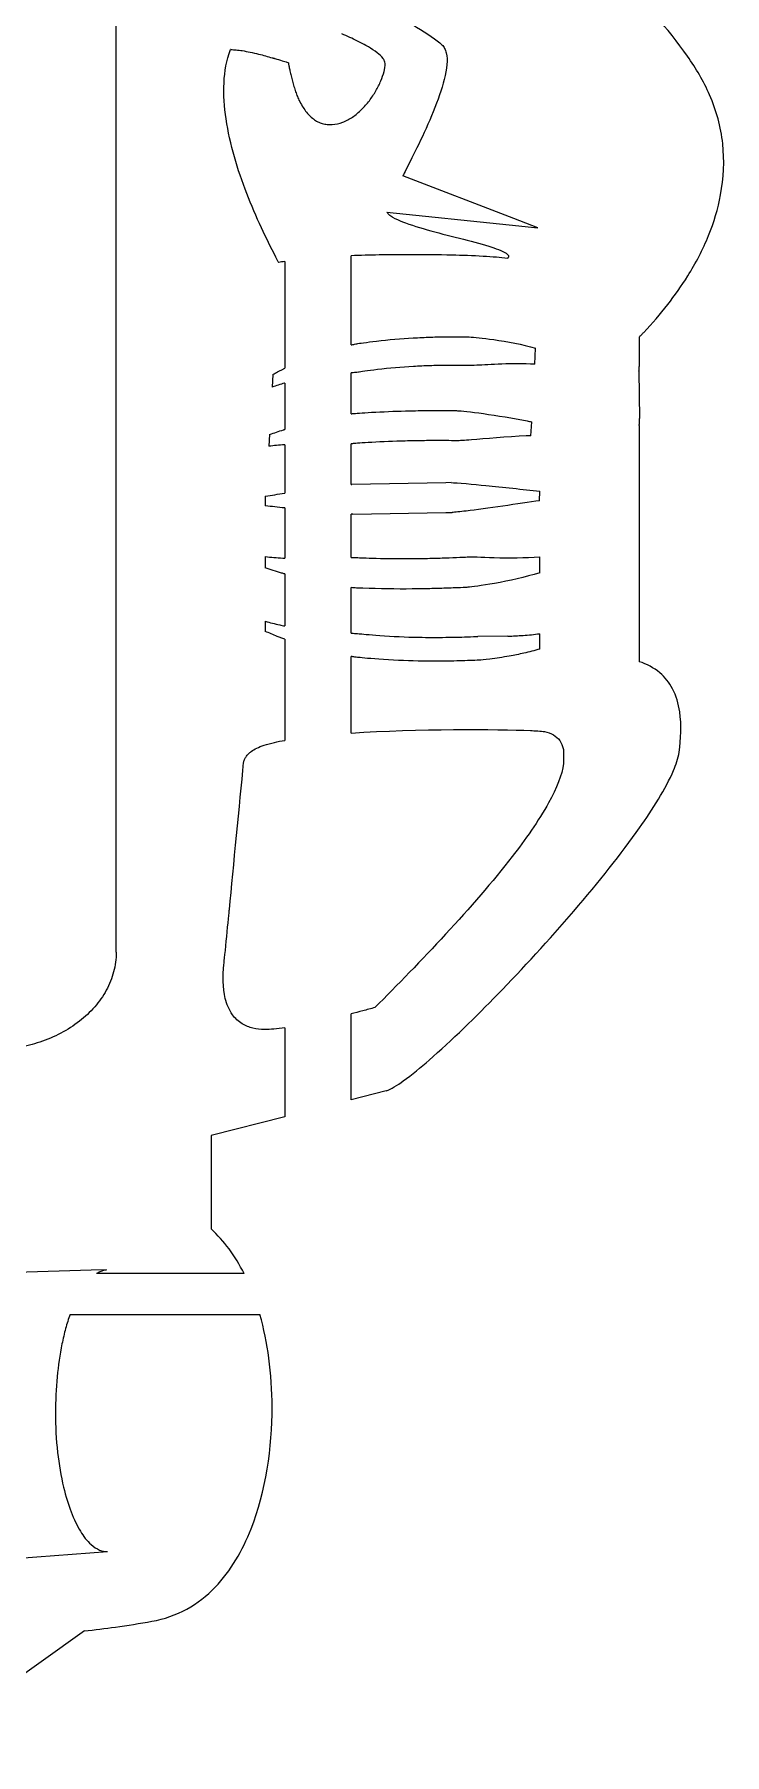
# Model space of a CAD drawing. Extents: x -178 to 178, y -194 to 194.
# Drawn here: x 30.8 to 67.2, y -86.5 to 4.2 of the extents above; entities that cross this region are included whole.
import ezdxf

# ---------------------------------------------------------------- set-up
doc = ezdxf.new("R2010")
doc.units = 0
doc.layers.get('0').update_dxf_attribs({"linetype": 'CONTINUOUS'})

msp = doc.modelspace()

# ---------------------------------------------------------------- linework, layer by layer
for p, q in [((35.111, -44.191), (35.111, 9.035)), ((41.155, 3.415), (41.134, 3.415)), ((56.079, -5.49), (50.233, -3.247)), ((49.391, -5.162), (55.846, -5.823)), ((55.846, -5.823), (57.35, -5.977)), ((57.35, -5.977), (56.079, -5.49)), ((44, -7.758), (44, -13.393)), ((47.5, -12.16), (47.5, -7.458)), ((62.7, -11.75), (62.7, -13.302)), ((57.189, -13.18), (57.234, -12.329)), ((62.689, -13.547), (62.724, -16.042)), ((43.374, -13.722), (43.337, -14.381)), ((44, -14.178), (43.99, -14.181)), ((44, -14.178), (44, -16.617)), ((47.5, -15.792), (47.5, -13.639)), ((56.988, -16.95), (57.028, -16.219)), ((43.203, -16.891), (43.17, -17.508)), ((62.7, -16.415), (62.7, -28.868)), ((44, -17.428), (43.976, -17.429)), ((44, -17.428), (44, -19.982)), ((47.5, -19.524), (47.5, -17.371)), ((52.493, -19.432), (47.537, -19.522)), ((52.781, -19.425), (52.493, -19.432)), ((57.449, -20.376), (57.45, -19.877)), ((42.975, -20.134), (42.975, -20.648)), ((44, -20.759), (44, -23.406)), ((47.5, -23.38), (47.5, -21.09)), ((47.596, -21.091), (52.492, -21.001)), ((52.492, -21.001), (52.84, -20.994)), ((42.975, -23.324), (42.975, -23.923)), ((57.45, -24.175), (57.45, -23.339)), ((44, -24.242), (44, -26.982)), ((47.5, -27.363), (47.5, -24.954)), ((42.976, -26.737), (42.976, -27.267)), ((44, -27.685), (44, -33.016)), ((55.766, -27.522), (54.195, -27.537)), ((57.45, -28.2), (57.45, -27.391)), ((47.5, -32.629), (47.5, -28.591)), ((47.5, -51.971), (47.5, -47.449)), ((44, -48.186), (44, -52.868)), ((49.359, -51.495), (47.5, -51.971)), ((44, -52.868), (40.118, -53.862)), ((40.118, -53.862), (40.118, -58.785)), ((33.795, -60.965), (29.834, -61.08)), ((34.597, -60.948), (33.795, -60.965)), ((41.854, -61.137), (34.079, -61.137)), ((32.673, -63.297), (42.69, -63.297)), ((27.936, -76.317), (30.917, -76.09)), ((30.917, -76.09), (34.643, -75.809)), ((33.432, -79.984), (24.271, -86.513))]:
    msp.add_line(p, q)
for points, knots in [([(65.248, 3.064), (64.196, 4.548), (63.009, 5.901), (60.532, 8.153), (59.352, 9.039), (58.057, 9.873)], [-1.015441, -1.015441, -1.015441, -1.015441, -0.462127, -0.462127, 0, 0, 0, 0]), ([(48.311, 6.103), (49.144, 5.657), (50.143, 5.106), (51.522, 4.258), (52.007, 3.928), (52.294, 3.666)], [-0.2835816, -0.2835816, -0.2835816, -0.2835816, -0.1166557, -0.1166557, 0, 0, 0, 0]), ([(47.835, 3.869), (47.703, 3.936), (47.567, 4.001), (47.293, 4.126), (47.151, 4.188), (47.01, 4.247)], [-0.09026457, -0.09026457, -0.09026457, -0.09026457, -0.04594278, -0.04594278, 0, 0, 0, 0]), ([(48.876, 3.247), (48.734, 3.359), (48.567, 3.465), (48.227, 3.665), (48.023, 3.773), (47.835, 3.869)], [-0.116175, -0.116175, -0.116175, -0.116175, -0.0634011, -0.0634011, 0, 0, 0, 0]), ([(52.294, 3.666), (52.352, 3.614), (52.399, 3.551), (52.476, 3.408), (52.504, 3.327), (52.569, 3.049), (52.569, 2.831), (52.513, 2.14), (52.354, 1.564), (51.773, -0.138), (51.15, -1.419), (50.475, -2.759), (50.292, -3.11), (50.233, -3.247)], [-0.1908354, -0.1908354, -0.1908354, -0.1908354, -0.1849454, -0.1849454, -0.1785864, -0.1785864, -0.1635147, -0.1635147, -0.1263159, -0.1263159, -0.0448228, -0.0448228, 0, 0, 0, 0]), ([(40.908, -0.243), (40.814, 0.386), (40.767, 1.035), (40.829, 2.264), (40.929, 2.857), (41.134, 3.415)], [-0.3692607, -0.3692607, -0.3692607, -0.3692607, -0.178299, -0.178299, 0, 0, 0, 0]), ([(41.155, 3.415), (41.246, 3.416), (41.344, 3.41), (41.541, 3.392), (41.658, 3.377), (41.762, 3.363)], [-0.0576394, -0.0576394, -0.0576394, -0.0576394, -0.03150152, -0.03150152, 0, 0, 0, 0]), ([(41.762, 3.363), (41.901, 3.339), (42.043, 3.311), (42.327, 3.251), (42.476, 3.217), (42.622, 3.181)], [-0.08726111, -0.08726111, -0.08726111, -0.08726111, -0.04504439, -0.04504439, 0, 0, 0, 0]), ([(42.622, 3.181), (42.745, 3.153), (42.867, 3.12), (43.108, 3.052), (43.222, 3.018), (43.344, 2.982)], [-0.07756126, -0.07756126, -0.07756126, -0.07756126, -0.03830032, -0.03830032, 0, 0, 0, 0]), ([(43.344, 2.982), (43.357, 2.976), (43.372, 2.973), (43.402, 2.968), (43.417, 2.966), (43.432, 2.961)], [-0.009221852, -0.009221852, -0.009221852, -0.009221852, -0.004611869, -0.004611869, 0, 0, 0, 0]), ([(43.432, 2.961), (43.441, 2.958), (43.449, 2.957), (43.466, 2.953), (43.475, 2.951), (43.485, 2.949)], [-0.006179159, -0.006179159, -0.006179159, -0.006179159, -0.002935535, -0.002935535, 0, 0, 0, 0]), ([(43.485, 2.949), (43.614, 2.912), (43.741, 2.872), (43.981, 2.795), (44, 2.789), (44.192, 2.725)], [-0.1325447, -0.1325447, -0.1325447, -0.1325447, -0.0609652, -0.0609652, 0, 0, 0, 0]), ([(44.192, 2.725), (44.199, 2.673), (44.21, 2.61), (44.234, 2.491), (44.25, 2.415), (44.265, 2.348)], [-0.0359474, -0.0359474, -0.0359474, -0.0359474, -0.02078015, -0.02078015, 0, 0, 0, 0]), ([(49.297, 2.677), (49.297, 2.724), (49.286, 2.77), (49.248, 2.863), (49.218, 2.911), (49.107, 3.056), (48.996, 3.155), (48.876, 3.247)], [-0.08098753, -0.08098753, -0.08098753, -0.08098753, -0.06445059, -0.06445059, -0.04536822, -0.04536822, 0, 0, 0, 0]), ([(66.415, 1.025), (66.259, 1.387), (66.079, 1.737), (65.685, 2.416), (65.472, 2.744), (65.248, 3.064)], [-0.2356643, -0.2356643, -0.2356643, -0.2356643, -0.1172504, -0.1172504, 0, 0, 0, 0]), ([(44.265, 2.348), (44.281, 2.278), (44.302, 2.184), (44.343, 2.009), (44.365, 1.92), (44.388, 1.83)], [-0.05358383, -0.05358383, -0.05358383, -0.05358383, -0.02785478, -0.02785478, 0, 0, 0, 0]), ([(44.388, 1.83), (44.412, 1.736), (44.438, 1.642), (44.492, 1.454), (44.522, 1.358), (44.553, 1.264)], [-0.05866272, -0.05866272, -0.05866272, -0.05866272, -0.0295618, -0.0295618, 0, 0, 0, 0]), ([(49.071, 1.765), (49.137, 1.923), (49.196, 2.09), (49.272, 2.39), (49.297, 2.538), (49.297, 2.677)], [-0.09252948, -0.09252948, -0.09252948, -0.09252948, -0.04170437, -0.04170437, 0, 0, 0, 0]), ([(44.553, 1.264), (44.582, 1.176), (44.613, 1.085), (44.678, 0.915), (44.712, 0.832), (44.751, 0.754)], [-0.05456223, -0.05456223, -0.05456223, -0.05456223, -0.02631469, -0.02631469, 0, 0, 0, 0]), ([(48.465, 0.723), (48.589, 0.889), (48.705, 1.064), (48.906, 1.41), (48.996, 1.587), (49.071, 1.765)], [-0.1200252, -0.1200252, -0.1200252, -0.1200252, -0.0581256, -0.0581256, 0, 0, 0, 0]), ([(66.994, -4.251), (67.161, -3.356), (67.206, -2.451), (67.009, -0.655), (66.776, 0.204), (66.415, 1.025)], [-0.5420194, -0.5420194, -0.5420194, -0.5420194, -0.2689825, -0.2689825, 0, 0, 0, 0]), ([(44.751, 0.754), (44.804, 0.648), (44.862, 0.542), (44.978, 0.347), (45.038, 0.255), (45.103, 0.168)], [-0.06813913, -0.06813913, -0.06813913, -0.06813913, -0.03245415, -0.03245415, 0, 0, 0, 0]), ([(45.103, 0.168), (45.163, 0.088), (45.23, 0.011), (45.367, -0.126), (45.438, -0.188), (45.513, -0.243)], [-0.05824461, -0.05824461, -0.05824461, -0.05824461, -0.0279789, -0.0279789, 0, 0, 0, 0]), ([(47.577, -0.143), (47.745, -0.027), (47.903, 0.106), (48.198, 0.396), (48.338, 0.556), (48.465, 0.723)], [-0.1240557, -0.1240557, -0.1240557, -0.1240557, -0.0628691, -0.0628691, 0, 0, 0, 0]), ([(42.002, -4.182), (41.756, -3.545), (41.531, -2.889), (41.159, -1.583), (41.005, -0.912), (40.908, -0.243)], [-0.4075741, -0.4075741, -0.4075741, -0.4075741, -0.2025676, -0.2025676, 0, 0, 0, 0]), ([(45.513, -0.243), (45.586, -0.297), (45.662, -0.344), (45.821, -0.424), (45.9, -0.455), (45.983, -0.481)], [-0.05315565, -0.05315565, -0.05315565, -0.05315565, -0.02599094, -0.02599094, 0, 0, 0, 0]), ([(45.983, -0.481), (46.066, -0.506), (46.152, -0.523), (46.327, -0.543), (46.417, -0.544), (46.506, -0.536)], [-0.05285712, -0.05285712, -0.05285712, -0.05285712, -0.02675526, -0.02675526, 0, 0, 0, 0]), ([(46.506, -0.536), (46.695, -0.526), (46.881, -0.484), (47.241, -0.349), (47.416, -0.254), (47.577, -0.143)], [-0.1156732, -0.1156732, -0.1156732, -0.1156732, -0.0587488, -0.0587488, 0, 0, 0, 0]), ([(43.536, -7.535), (43.269, -7.026), (43.012, -6.508), (42.496, -5.395), (42.236, -4.79), (42.002, -4.182)], [-0.3680406, -0.3680406, -0.3680406, -0.3680406, -0.1955374, -0.1955374, 0, 0, 0, 0]), ([(65.259, -8.524), (65.686, -7.844), (66.061, -7.128), (66.642, -5.696), (66.859, -4.982), (66.994, -4.251)], [-0.4635784, -0.4635784, -0.4635784, -0.4635784, -0.2228958, -0.2228958, 0, 0, 0, 0]), ([(49.391, -5.162), (49.423, -5.21), (49.467, -5.253), (49.566, -5.337), (49.63, -5.379), (49.851, -5.511), (50.045, -5.597), (50.639, -5.833), (51.172, -5.993), (52.827, -6.448), (54.094, -6.737), (54.922, -7.004)], [-0.4717113, -0.4717113, -0.4717113, -0.4717113, -0.4561193, -0.4561193, -0.4363949, -0.4363949, -0.3859827, -0.3859827, -0.2610299, -0.2610299, 0, 0, 0, 0]), ([(54.922, -7.004), (55.075, -7.053), (55.248, -7.112), (55.499, -7.219), (55.601, -7.268), (55.71, -7.344), (55.744, -7.371), (55.781, -7.416), (55.792, -7.433), (55.805, -7.463), (55.808, -7.476), (55.808, -7.504), (55.806, -7.518), (55.793, -7.548), (55.782, -7.565), (55.769, -7.579)], [-0.1009575, -0.1009575, -0.1009575, -0.1009575, -0.0597487, -0.0597487, -0.0316526, -0.0316526, -0.0198744, -0.0198744, -0.0140751, -0.0140751, -0.009974, -0.009974, -0.0057949, -0.0057949, 0, 0, 0, 0]), ([(43.681, -7.81), (43.656, -7.765), (43.631, -7.72), (43.583, -7.628), (43.559, -7.582), (43.536, -7.535)], [-0.03101859, -0.03101859, -0.03101859, -0.03101859, -0.01551299, -0.01551299, 0, 0, 0, 0]), ([(44, -7.758), (43.946, -7.766), (43.892, -7.775), (43.786, -7.792), (43.733, -7.801), (43.681, -7.81)], [-0.03227722, -0.03227722, -0.03227722, -0.03227722, -0.015847, -0.015847, 0, 0, 0, 0]), ([(50.662, -7.4), (50.103, -7.4), (49.539, -7.405), (48.488, -7.424), (47.992, -7.438), (47.5, -7.458)], [-0.3153558, -0.3153558, -0.3153558, -0.3153558, -0.1475871, -0.1475871, 0, 0, 0, 0]), ([(54.471, -7.489), (53.925, -7.459), (53.36, -7.438), (52.102, -7.407), (51.374, -7.4), (50.662, -7.4)], [-0.3777308, -0.3777308, -0.3777308, -0.3777308, -0.2134133, -0.2134133, 0, 0, 0, 0]), ([(55.75, -7.597), (55.558, -7.574), (55.363, -7.555), (54.939, -7.519), (54.703, -7.502), (54.471, -7.489)], [-0.12798, -0.12798, -0.12798, -0.12798, -0.0699651, -0.0699651, 0, 0, 0, 0]), ([(55.769, -7.579), (55.764, -7.582), (55.762, -7.585), (55.757, -7.591), (55.754, -7.594), (55.75, -7.597)], [-0.002982693, -0.002982693, -0.002982693, -0.002982693, -0.001492882, -0.001492882, 0, 0, 0, 0]), ([(62.942, -11.498), (63.385, -11.031), (63.807, -10.542), (64.581, -9.55), (64.935, -9.046), (65.259, -8.524)], [-0.3773279, -0.3773279, -0.3773279, -0.3773279, -0.1842655, -0.1842655, 0, 0, 0, 0]), ([(47.813, -12.096), (47.91, -12.078), (48.304, -12.02), (49.468, -11.886), (50.144, -11.825), (50.776, -11.792)], [-0.3555973, -0.3555973, -0.3555973, -0.3555973, -0.1896547, -0.1896547, 0, 0, 0, 0]), ([(50.776, -11.792), (51.083, -11.772), (51.393, -11.757), (51.981, -11.739), (52.262, -11.733), (52.544, -11.73)], [-0.1772047, -0.1772047, -0.1772047, -0.1772047, -0.0845699, -0.0845699, 0, 0, 0, 0]), ([(52.544, -11.73), (52.807, -11.728), (53.075, -11.728), (53.487, -11.732), (53.638, -11.734), (53.737, -11.736)], [-0.08017627, -0.08017627, -0.08017627, -0.08017627, -0.02970305, -0.02970305, 0, 0, 0, 0]), ([(53.737, -11.736), (53.976, -11.753), (54.439, -11.795), (55.756, -11.985), (56.518, -12.133), (57.234, -12.329)], [-0.4013025, -0.4013025, -0.4013025, -0.4013025, -0.2228458, -0.2228458, 0, 0, 0, 0]), ([(62.7, -11.75), (62.739, -11.707), (62.779, -11.665), (62.86, -11.582), (62.901, -11.54), (62.942, -11.498)], [-0.03486124, -0.03486124, -0.03486124, -0.03486124, -0.01765026, -0.01765026, 0, 0, 0, 0]), ([(47.5, -12.16), (47.56, -12.146), (47.624, -12.132), (47.725, -12.112), (47.773, -12.102), (47.813, -12.096)], [-0.03045489, -0.03045489, -0.03045489, -0.03045489, -0.01221936, -0.01221936, 0, 0, 0, 0]), ([(43.374, -13.722), (43.456, -13.674), (43.54, -13.627), (43.708, -13.538), (43.794, -13.494), (43.88, -13.452)], [-0.05718687, -0.05718687, -0.05718687, -0.05718687, -0.0287323, -0.0287323, 0, 0, 0, 0]), ([(43.88, -13.452), (43.9, -13.442), (43.92, -13.432), (43.96, -13.412), (43.98, -13.402), (44, -13.393)], [-0.01338226, -0.01338226, -0.01338226, -0.01338226, -0.0066892, -0.0066892, 0, 0, 0, 0]), ([(47.887, -13.598), (47.844, -13.605), (47.784, -13.611), (47.659, -13.624), (47.56, -13.633), (47.5, -13.639)], [-0.03078327, -0.03078327, -0.03078327, -0.03078327, -0.01796509, -0.01796509, 0, 0, 0, 0]), ([(50.789, -13.298), (50.169, -13.331), (49.507, -13.392), (48.366, -13.523), (47.98, -13.58), (47.887, -13.598)], [-0.06123659, -0.06123659, -0.06123659, -0.06123659, -0.02855248, -0.02855248, 0, 0, 0, 0]), ([(52.464, -13.242), (52.196, -13.245), (51.93, -13.25), (51.373, -13.268), (51.079, -13.28), (50.789, -13.298)], [-0.1672086, -0.1672086, -0.1672086, -0.1672086, -0.0872546, -0.0872546, 0, 0, 0, 0]), ([(53.7, -13.244), (53.676, -13.244), (53.662, -13.244), (53.613, -13.243), (53.583, -13.242), (53.464, -13.24), (53.374, -13.239), (53.014, -13.237), (52.737, -13.238), (52.464, -13.242)], [-0.1238496, -0.1238496, -0.1238496, -0.1238496, -0.1180282, -0.1180282, -0.1089132, -0.1089132, -0.0818471, -0.0818471, 0, 0, 0, 0]), ([(57.189, -13.18), (55.988, -13.111), (54.783, -13.2), (53.931, -13.245), (53.782, -13.25), (53.7, -13.244)], [-0.1060423, -0.1060423, -0.1060423, -0.1060423, -0.0245924, -0.0245924, 0, 0, 0, 0]), ([(62.689, -13.547), (62.694, -13.507), (62.696, -13.467), (62.699, -13.385), (62.7, -13.343), (62.7, -13.302)], [-0.02438007, -0.02438007, -0.02438007, -0.02438007, -0.01242922, -0.01242922, 0, 0, 0, 0]), ([(43.99, -14.181), (43.88, -14.21), (43.771, -14.241), (43.553, -14.309), (43.445, -14.344), (43.337, -14.381)], [-0.06824453, -0.06824453, -0.06824453, -0.06824453, -0.03419588, -0.03419588, 0, 0, 0, 0]), ([(47.5, -15.792), (47.522, -15.789), (47.545, -15.787), (47.584, -15.782), (47.603, -15.78), (47.62, -15.779)], [-0.01186048, -0.01186048, -0.01186048, -0.01186048, -0.00521384, -0.00521384, 0, 0, 0, 0]), ([(47.62, -15.779), (47.71, -15.77), (48.076, -15.743), (49.156, -15.682), (49.783, -15.655), (50.366, -15.642)], [-0.3283475, -0.3283475, -0.3283475, -0.3283475, -0.1751468, -0.1751468, 0, 0, 0, 0]), ([(50.366, -15.642), (50.72, -15.632), (51.082, -15.626), (51.737, -15.62), (52.048, -15.619), (52.347, -15.62)], [-0.1950344, -0.1950344, -0.1950344, -0.1950344, -0.0898557, -0.0898557, 0, 0, 0, 0]), ([(52.347, -15.62), (52.507, -15.62), (52.691, -15.621), (52.915, -15.623), (53.056, -15.625), (53.111, -15.629)], [-0.05497728, -0.05497728, -0.05497728, -0.05497728, -0.01653659, -0.01653659, 0, 0, 0, 0]), ([(53.111, -15.629), (53.292, -15.632), (53.808, -15.688), (55.213, -15.886), (56.038, -16.022), (56.783, -16.167)], [-0.4357639, -0.4357639, -0.4357639, -0.4357639, -0.2275925, -0.2275925, 0, 0, 0, 0]), ([(56.783, -16.167), (56.824, -16.174), (56.864, -16.182), (56.945, -16.201), (56.986, -16.211), (57.028, -16.219)], [-0.02576447, -0.02576447, -0.02576447, -0.02576447, -0.01263741, -0.01263741, 0, 0, 0, 0]), ([(62.7, -16.415), (62.707, -16.353), (62.712, -16.291), (62.721, -16.167), (62.724, -16.104), (62.724, -16.042)], [-0.0373552, -0.0373552, -0.0373552, -0.0373552, -0.01874119, -0.01874119, 0, 0, 0, 0]), ([(43.203, -16.891), (43.357, -16.836), (43.444, -16.805), (43.688, -16.719), (43.81, -16.677), (43.934, -16.638)], [-0.07746392, -0.07746392, -0.07746392, -0.07746392, -0.03895066, -0.03895066, 0, 0, 0, 0]), ([(43.934, -16.638), (43.945, -16.634), (43.956, -16.631), (43.978, -16.624), (43.989, -16.62), (44, -16.617)], [-0.006928373, -0.006928373, -0.006928373, -0.006928373, -0.003464614, -0.003464614, 0, 0, 0, 0]), ([(50.354, -17.231), (49.777, -17.243), (49.155, -17.27), (48.089, -17.329), (47.726, -17.356), (47.635, -17.366)], [-0.05902598, -0.05902598, -0.05902598, -0.05902598, -0.0275839, -0.0275839, 0, 0, 0, 0]), ([(52.254, -17.206), (51.958, -17.206), (51.664, -17.207), (51.033, -17.214), (50.69, -17.221), (50.354, -17.231)], [-0.1890907, -0.1890907, -0.1890907, -0.1890907, -0.1007909, -0.1007909, 0, 0, 0, 0]), ([(53.07, -17.213), (53.014, -17.213), (52.809, -17.211), (52.612, -17.209), (52.433, -17.208), (52.254, -17.206)], [-0.05923017, -0.05923017, -0.05923017, -0.05923017, -0.0536517, -0.0536517, 0, 0, 0, 0]), ([(56.745, -16.957), (55.743, -17.012), (54.53, -17.115), (53.489, -17.195), (53.196, -17.216), (53.07, -17.213)], [-0.1093665, -0.1093665, -0.1093665, -0.1093665, -0.0378662, -0.0378662, 0, 0, 0, 0]), ([(56.988, -16.95), (56.948, -16.951), (56.909, -16.953), (56.827, -16.956), (56.786, -16.957), (56.745, -16.957)], [-0.02442088, -0.02442088, -0.02442088, -0.02442088, -0.01241476, -0.01241476, 0, 0, 0, 0]), ([(43.976, -17.429), (43.84, -17.437), (43.705, -17.448), (43.436, -17.475), (43.303, -17.491), (43.17, -17.508)], [-0.08091624, -0.08091624, -0.08091624, -0.08091624, -0.04016659, -0.04016659, 0, 0, 0, 0]), ([(47.635, -17.366), (47.616, -17.367), (47.595, -17.368), (47.551, -17.37), (47.525, -17.371), (47.5, -17.371)], [-0.01311967, -0.01311967, -0.01311967, -0.01311967, -0.00743699, -0.00743699, 0, 0, 0, 0]), ([(47.5, -19.524), (47.506, -19.523), (47.513, -19.523), (47.525, -19.523), (47.531, -19.522), (47.537, -19.522)], [-0.003670984, -0.003670984, -0.003670984, -0.003670984, -0.001738559, -0.001738559, 0, 0, 0, 0]), ([(52.781, -19.425), (53.039, -19.42), (54.002, -19.512), (55.5, -19.662), (56.56, -19.777), (57.45, -19.877)], [-0.451599, -0.451599, -0.451599, -0.451599, -0.2688002, -0.2688002, 0, 0, 0, 0]), ([(42.975, -20.134), (43.142, -20.109), (43.31, -20.084), (43.652, -20.033), (43.826, -20.008), (44, -19.982)], [-0.103474, -0.103474, -0.103474, -0.103474, -0.0527082, -0.0527082, 0, 0, 0, 0]), ([(44, -20.759), (43.826, -20.741), (43.651, -20.722), (43.31, -20.685), (43.143, -20.666), (42.975, -20.648)], [-0.1031395, -0.1031395, -0.1031395, -0.1031395, -0.0505825, -0.0505825, 0, 0, 0, 0]), ([(57.449, -20.376), (56.406, -20.531), (54.613, -20.794), (53.257, -20.96), (52.966, -20.992), (52.84, -20.994)], [-0.161434, -0.161434, -0.161434, -0.161434, -0.0377932, -0.0377932, 0, 0, 0, 0]), ([(47.596, -21.091), (47.582, -21.091), (47.567, -21.091), (47.536, -21.091), (47.517, -21.09), (47.5, -21.09)], [-0.009464895, -0.009464895, -0.009464895, -0.009464895, -0.005245808, -0.005245808, 0, 0, 0, 0]), ([(42.975, -23.324), (43.126, -23.341), (43.276, -23.356), (43.583, -23.383), (43.738, -23.393), (43.894, -23.401)], [-0.09230114, -0.09230114, -0.09230114, -0.09230114, -0.04678297, -0.04678297, 0, 0, 0, 0]), ([(43.894, -23.401), (43.912, -23.402), (43.929, -23.403), (43.965, -23.404), (43.982, -23.405), (44, -23.406)], [-0.01061631, -0.01061631, -0.01061631, -0.01061631, -0.00531029, -0.00531029, 0, 0, 0, 0]), ([(47.5, -23.38), (47.558, -23.378), (47.626, -23.377), (47.723, -23.376), (47.774, -23.376), (47.813, -23.378)], [-0.03022992, -0.03022992, -0.03022992, -0.03022992, -0.01185504, -0.01185504, 0, 0, 0, 0]), ([(47.813, -23.378), (47.908, -23.384), (48.295, -23.4), (49.439, -23.428), (50.101, -23.435), (50.72, -23.428)], [-0.3472155, -0.3472155, -0.3472155, -0.3472155, -0.1854357, -0.1854357, 0, 0, 0, 0]), ([(50.72, -23.428), (51.029, -23.427), (51.34, -23.421), (51.94, -23.407), (52.248, -23.397), (52.493, -23.39)], [-0.1525871, -0.1525871, -0.1525871, -0.1525871, -0.0735537, -0.0735537, 0, 0, 0, 0]), ([(52.493, -23.39), (52.741, -23.382), (53.007, -23.372), (53.27, -23.36), (53.548, -23.348), (53.632, -23.341)], [-0.2730037, -0.2730037, -0.2730037, -0.2730037, -0.0254837, -0.0254837, 0, 0, 0, 0]), ([(53.632, -23.341), (53.82, -23.327), (54.354, -23.356), (55.862, -23.396), (56.666, -23.396), (57.45, -23.339)], [-0.4388247, -0.4388247, -0.4388247, -0.4388247, -0.2357712, -0.2357712, 0, 0, 0, 0]), ([(43.836, -24.196), (43.689, -24.155), (43.543, -24.111), (43.256, -24.02), (43.115, -23.973), (42.975, -23.923)], [-0.09035359, -0.09035359, -0.09035359, -0.09035359, -0.04469319, -0.04469319, 0, 0, 0, 0]), ([(44, -24.242), (43.973, -24.234), (43.945, -24.227), (43.89, -24.211), (43.863, -24.203), (43.836, -24.196)], [-0.01708078, -0.01708078, -0.01708078, -0.01708078, -0.00853844, -0.00853844, 0, 0, 0, 0]), ([(57.45, -24.175), (56.683, -24.408), (55.851, -24.598), (54.38, -24.864), (53.854, -24.929), (53.668, -24.944)], [-0.1193635, -0.1193635, -0.1193635, -0.1193635, -0.0559212, -0.0559212, 0, 0, 0, 0]), ([(47.78, -24.983), (47.743, -24.981), (47.7, -24.977), (47.611, -24.968), (47.554, -24.961), (47.5, -24.954)], [-0.02717699, -0.02717699, -0.02717699, -0.02717699, -0.01618869, -0.01618869, 0, 0, 0, 0]), ([(50.724, -25.033), (49.886, -25.042), (48.98, -25.025), (47.95, -24.989), (47.833, -24.985), (47.78, -24.983)], [-0.09222639, -0.09222639, -0.09222639, -0.09222639, -0.01600865, -0.01600865, 0, 0, 0, 0]), ([(52.494, -24.993), (52.206, -25.002), (51.934, -25.011), (51.344, -25.025), (51.032, -25.03), (50.724, -25.033)], [-0.1768436, -0.1768436, -0.1768436, -0.1768436, -0.09248, -0.09248, 0, 0, 0, 0]), ([(53.668, -24.944), (53.614, -24.948), (53.473, -24.955), (53.023, -24.974), (52.751, -24.984), (52.494, -24.993)], [-0.1400734, -0.1400734, -0.1400734, -0.1400734, -0.0769979, -0.0769979, 0, 0, 0, 0]), ([(42.976, -26.737), (43.101, -26.772), (43.225, -26.806), (43.478, -26.87), (43.607, -26.901), (43.735, -26.928)], [-0.07824396, -0.07824396, -0.07824396, -0.07824396, -0.03944976, -0.03944976, 0, 0, 0, 0]), ([(43.735, -26.928), (43.779, -26.937), (43.823, -26.947), (43.912, -26.965), (43.956, -26.973), (44, -26.982)], [-0.0270255, -0.0270255, -0.0270255, -0.0270255, -0.01351724, -0.01351724, 0, 0, 0, 0]), ([(43.608, -27.538), (43.496, -27.492), (43.393, -27.449), (43.183, -27.36), (43.079, -27.314), (42.976, -27.267)], [-0.06864472, -0.06864472, -0.06864472, -0.06864472, -0.03398902, -0.03398902, 0, 0, 0, 0]), ([(44, -27.685), (43.934, -27.662), (43.869, -27.638), (43.738, -27.589), (43.673, -27.564), (43.608, -27.538)], [-0.04189888, -0.04189888, -0.04189888, -0.04189888, -0.02095648, -0.02095648, 0, 0, 0, 0]), ([(47.5, -27.363), (47.517, -27.363), (47.678, -27.372), (47.815, -27.381), (47.883, -27.386), (47.931, -27.391)], [-0.03536627, -0.03536627, -0.03536627, -0.03536627, -0.0145655, -0.0145655, 0, 0, 0, 0]), ([(47.931, -27.391), (48.031, -27.404), (48.447, -27.445), (49.678, -27.532), (50.392, -27.568), (51.059, -27.579)], [-0.3744851, -0.3744851, -0.3744851, -0.3744851, -0.1999858, -0.1999858, 0, 0, 0, 0]), ([(51.059, -27.579), (51.303, -27.585), (51.549, -27.588), (52.025, -27.589), (52.26, -27.587), (52.492, -27.582)], [-0.1426899, -0.1426899, -0.1426899, -0.1426899, -0.0695752, -0.0695752, 0, 0, 0, 0]), ([(52.492, -27.582), (52.866, -27.579), (53.253, -27.571), (53.878, -27.551), (54.086, -27.542), (54.195, -27.537)], [-0.08045667, -0.08045667, -0.08045667, -0.08045667, -0.03285835, -0.03285835, 0, 0, 0, 0]), ([(55.766, -27.522), (56.051, -27.512), (56.305, -27.501), (56.868, -27.462), (57.161, -27.434), (57.45, -27.391)], [-0.1690375, -0.1690375, -0.1690375, -0.1690375, -0.0876558, -0.0876558, 0, 0, 0, 0]), ([(47.839, -28.641), (47.796, -28.636), (47.745, -28.629), (47.635, -28.613), (47.566, -28.602), (47.5, -28.591)], [-0.03354689, -0.03354689, -0.03354689, -0.03354689, -0.02005387, -0.02005387, 0, 0, 0, 0]), ([(51.039, -28.833), (50.359, -28.822), (49.631, -28.785), (48.371, -28.695), (47.944, -28.653), (47.839, -28.641)], [-0.06814152, -0.06814152, -0.06814152, -0.06814152, -0.0317457, -0.0317457, 0, 0, 0, 0]), ([(52.494, -28.841), (52.257, -28.843), (52.021, -28.845), (51.537, -28.843), (51.288, -28.839), (51.039, -28.833)], [-0.1453998, -0.1453998, -0.1453998, -0.1453998, -0.0745383, -0.0745383, 0, 0, 0, 0]), ([(54.241, -28.789), (54.165, -28.793), (53.952, -28.803), (53.274, -28.826), (52.877, -28.836), (52.494, -28.841)], [-0.2065297, -0.2065297, -0.2065297, -0.2065297, -0.1148813, -0.1148813, 0, 0, 0, 0]), ([(55.844, -28.576), (55.507, -28.635), (55.158, -28.689), (54.552, -28.765), (54.348, -28.784), (54.241, -28.789)], [-0.07077385, -0.07077385, -0.07077385, -0.07077385, -0.03199444, -0.03199444, 0, 0, 0, 0]), ([(57.45, -28.2), (57.175, -28.285), (56.896, -28.356), (56.357, -28.477), (56.119, -28.524), (55.844, -28.576)], [-0.1755507, -0.1755507, -0.1755507, -0.1755507, -0.0838305, -0.0838305, 0, 0, 0, 0]), ([(64.805, -33.634), (64.901, -32.944), (64.939, -32.203), (64.775, -31.089), (64.657, -30.672), (64.289, -29.971), (64.068, -29.69), (63.47, -29.185), (63.099, -28.996), (62.7, -28.868)], [-0.5726236, -0.5726236, -0.5726236, -0.5726236, -0.3632348, -0.3632348, -0.2347331, -0.2347331, -0.1256085, -0.1256085, 0, 0, 0, 0]), ([(47.5, -32.629), (51.007, -32.396), (55.227, -32.424), (57.147, -32.508), (57.549, -32.528), (57.711, -32.554)], [-0.5328187, -0.5328187, -0.5328187, -0.5328187, -0.0492355, -0.0492355, 0, 0, 0, 0]), ([(57.711, -32.554), (57.878, -32.581), (58.038, -32.637), (58.308, -32.805), (58.418, -32.907), (58.594, -33.154), (58.657, -33.296), (58.691, -33.447)], [-0.1417404, -0.1417404, -0.1417404, -0.1417404, -0.0912339, -0.0912339, -0.0463156, -0.0463156, 0, 0, 0, 0]), ([(42.237, -33.601), (42.392, -33.475), (42.632, -33.368), (43.253, -33.166), (43.649, -33.08), (44, -33.016)], [-0.1950189, -0.1950189, -0.1950189, -0.1950189, -0.1070204, -0.1070204, 0, 0, 0, 0]), ([(58.691, -33.447), (58.703, -33.505), (58.708, -33.622), (58.713, -33.874), (58.71, -34.075), (58.707, -34.234)], [-0.0746529, -0.0746529, -0.0746529, -0.0746529, -0.04780642, -0.04780642, 0, 0, 0, 0]), ([(40.794, -44.846), (40.822, -44.579), (41.06, -42.132), (41.302, -39.653), (41.618, -36.406), (41.833, -34.187)], [-0.7257158, -0.7257158, -0.7257158, -0.7257158, -0.668935, -0.668935, 0, 0, 0, 0]), ([(41.833, -34.187), (41.842, -34.134), (41.857, -34.083), (41.899, -33.98), (41.927, -33.928), (41.959, -33.88)], [-0.03340688, -0.03340688, -0.03340688, -0.03340688, -0.0173975, -0.0173975, 0, 0, 0, 0]), ([(41.959, -33.88), (41.996, -33.829), (42.038, -33.78), (42.13, -33.686), (42.182, -33.641), (42.237, -33.601)], [-0.03948493, -0.03948493, -0.03948493, -0.03948493, -0.02039873, -0.02039873, 0, 0, 0, 0]), ([(58.707, -34.234), (58.63, -34.835), (58.342, -35.544), (57.392, -37.268), (56.67, -38.278), (53.963, -41.781), (51.091, -44.78), (48.759, -47.107)], [-1.568698, -1.568698, -1.568698, -1.568698, -1.311887, -1.311887, -0.988084, -0.988084, 0, 0, 0, 0]), ([(49.359, -51.495), (49.601, -51.423), (49.946, -51.203), (50.702, -50.66), (51.197, -50.248), (52.798, -48.855), (54.106, -47.573), (57.888, -43.689), (60.808, -40.349), (63.379, -36.695), (64.108, -35.564), (64.637, -34.307), (64.76, -33.956), (64.805, -33.634)], [-1.941152, -1.941152, -1.941152, -1.941152, -1.847396, -1.847396, -1.711662, -1.711662, -1.324772, -1.324772, -0.411009, -0.411009, -0.097735, -0.097735, 0, 0, 0, 0]), ([(35.111, -44.191), (35.111, -44.542), (35.064, -44.891), (34.883, -45.567), (34.752, -45.891), (34.586, -46.198)], [-0.210026, -0.210026, -0.210026, -0.210026, -0.1045637, -0.1045637, 0, 0, 0, 0]), ([(42.93, -48.267), (42.724, -48.267), (42.518, -48.246), (42.122, -48.149), (41.933, -48.074), (41.556, -47.843), (41.385, -47.683), (41.06, -47.234), (40.94, -46.937), (40.727, -46.062), (40.734, -45.426), (40.794, -44.846)], [-0.4639117, -0.4639117, -0.4639117, -0.4639117, -0.4023594, -0.4023594, -0.3412869, -0.3412869, -0.269781, -0.269781, -0.174918, -0.174918, 0, 0, 0, 0]), ([(34.586, -46.198), (34.416, -46.512), (34.211, -46.805), (33.734, -47.355), (33.462, -47.608), (33.168, -47.835)], [-0.2184606, -0.2184606, -0.2184606, -0.2184606, -0.1112686, -0.1112686, 0, 0, 0, 0]), ([(48.759, -47.107), (48.545, -47.167), (48.329, -47.227), (47.91, -47.341), (47.705, -47.396), (47.5, -47.449)], [-0.1304139, -0.1304139, -0.1304139, -0.1304139, -0.0635185, -0.0635185, 0, 0, 0, 0]), ([(33.168, -47.835), (32.862, -48.072), (32.534, -48.281), (31.834, -48.651), (31.461, -48.809), (31.076, -48.935)], [-0.2376601, -0.2376601, -0.2376601, -0.2376601, -0.1213395, -0.1213395, 0, 0, 0, 0]), ([(31.076, -48.935), (30.72, -49.051), (30.354, -49.141), (29.599, -49.27), (29.209, -49.308), (28.819, -49.321)], [-0.2297158, -0.2297158, -0.2297158, -0.2297158, -0.1171099, -0.1171099, 0, 0, 0, 0]), ([(44, -48.186), (43.81, -48.211), (43.615, -48.232), (43.26, -48.259), (43.093, -48.267), (42.93, -48.267)], [-0.1066415, -0.1066415, -0.1066415, -0.1066415, -0.0490093, -0.0490093, 0, 0, 0, 0]), ([(41.854, -61.137), (41.624, -60.685), (41.361, -60.25), (40.78, -59.462), (40.466, -59.105), (40.118, -58.785)], [-0.2938256, -0.2938256, -0.2938256, -0.2938256, -0.1419539, -0.1419539, 0, 0, 0, 0]), ([(34.434, -60.978), (34.373, -60.995), (34.313, -61.017), (34.194, -61.07), (34.135, -61.102), (34.079, -61.137)], [-0.03908058, -0.03908058, -0.03908058, -0.03908058, -0.01996713, -0.01996713, 0, 0, 0, 0]), ([(34.597, -60.948), (34.569, -60.951), (34.541, -60.955), (34.486, -60.966), (34.46, -60.972), (34.434, -60.978)], [-0.01672023, -0.01672023, -0.01672023, -0.01672023, -0.0080803, -0.0080803, 0, 0, 0, 0]), ([(32.673, -63.297), (32.587, -63.54), (32.511, -63.788), (32.369, -64.306), (32.305, -64.58), (32.249, -64.853)], [-0.1610974, -0.1610974, -0.1610974, -0.1610974, -0.0837894, -0.0837894, 0, 0, 0, 0]), ([(43.334, -68.177), (43.328, -67.316), (43.274, -66.449), (43.057, -64.821), (42.904, -64.048), (42.69, -63.297)], [-0.4925361, -0.4925361, -0.4925361, -0.4925361, -0.2342655, -0.2342655, 0, 0, 0, 0]), ([(32.249, -64.853), (32.133, -65.421), (32.049, -66.002), (31.932, -67.214), (31.904, -67.857), (31.906, -68.495)], [-0.3657091, -0.3657091, -0.3657091, -0.3657091, -0.1914734, -0.1914734, 0, 0, 0, 0]), ([(31.906, -68.495), (31.906, -69.191), (31.942, -69.892), (32.088, -71.197), (32.191, -71.816), (32.336, -72.415)], [-0.3928737, -0.3928737, -0.3928737, -0.3928737, -0.1848807, -0.1848807, 0, 0, 0, 0]), ([(36.992, -79.482), (37.642, -79.367), (38.259, -79.154), (39.393, -78.529), (39.889, -78.139), (41.166, -76.815), (41.78, -75.735), (43.008, -72.629), (43.342, -70.306), (43.334, -68.177)], [-1.38774, -1.38774, -1.38774, -1.38774, -1.189829, -1.189829, -0.999821, -0.999821, -0.638534, -0.638534, 0, 0, 0, 0]), ([(32.336, -72.415), (32.562, -73.36), (32.864, -74.15), (33.376, -74.986), (33.567, -75.241), (33.925, -75.555), (34.073, -75.656), (34.366, -75.776), (34.502, -75.806), (34.643, -75.809)], [-0.3884098, -0.3884098, -0.3884098, -0.3884098, -0.1850136, -0.1850136, -0.095015, -0.095015, -0.0422492, -0.0422492, 0, 0, 0, 0]), ([(33.432, -79.984), (33.976, -79.931), (34.526, -79.864), (35.707, -79.698), (36.355, -79.593), (36.992, -79.482)], [-0.3574177, -0.3574177, -0.3574177, -0.3574177, -0.1938188, -0.1938188, 0, 0, 0, 0])]:
    msp.add_open_spline(points, degree=3, knots=knots)

doc.saveas('drawing.dxf')
